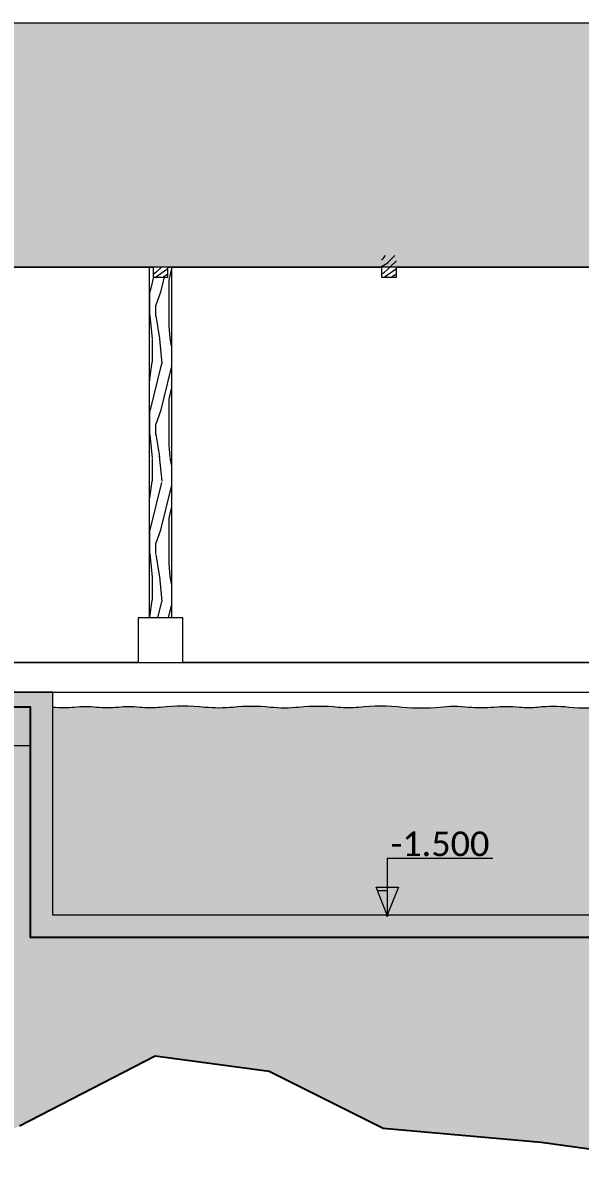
# Model space of a CAD drawing. Header units: metres. Extents: x -197 to 1099, y -24 to 14.
# Drawn here: x 656.41 to 660.16, y -3.22 to 4.5 of the extents above; entities that cross this region are included whole.
import ezdxf
from ezdxf.enums import TextEntityAlignment as Align

# ---------------------------------------------------------------- set-up
doc = ezdxf.new("R2010")
doc.units = ezdxf.units.M
doc.header["$LTSCALE"] = 0.001
doc.header["$PDMODE"] = 34
doc.header["$PDSIZE"] = 0.01
doc.layers.get('0').update_dxf_attribs({"lineweight": 13, "true_color": 0x000000})
for name, color, linetype, lineweight, true_color in [('Jach-Anotaciones-CalidaddeLínea  0.13', 7, 'Continuous', 13, 0x000000), ('Jach-Anotaciones-Hatch-Lum100%', 7, 'Continuous', 13, 0x000000), ('Jach-Anotaciones-Hatch-Lum20%', 7, 'Continuous', 13, 0xcccccc), ('Jach-Anotaciones-Hatch-Lum50%', 9, 'Continuous', 13, 0x808080), ('Jach-Anotaciones-Hatch-Lum80%', 250, 'Continuous', 13, 0x333333), ('Jach-Anotaciones-LineasDetalle0.09mm', 7, 'Continuous', 15, 0x000000), ('JACH-Anotaciones-Textos-Lum75% @ 0.075', 7, 'Continuous', 13, 0x404040)]:
    doc.layers.add(name, color=color, linetype=linetype, lineweight=lineweight, true_color=true_color)
doc.layers.add('PDF_Geometry', color=7, linetype='Continuous', true_color=0x4b4b4b)
doc.styles.add('02a-Calibri-JACH(1.8mm)', font='calibri.ttf', dxfattribs={"height": 2.2})

# ---------------------------------------------------------------- blocks, each defined once
blk = doc.blocks.new('*U450')
at = {"lineweight": 0, "ltscale": 100}
h = blk.add_hatch(dxfattribs=at)
h.set_pattern_fill('ANGLE', color=256)
h.set_pattern_definition([(0, (169.4210114967462, 45.03182796469216), (0, 6.985), [5.08, -1.905]), (90, (169.4210114967462, 45.03182796469216), (-6.985, 4.277078946022131e-16), [5.08, -1.905])])
h.paths.add_polyline_path([(0, 2.5), (0, 0), (1, 2.5)])
h = blk.add_hatch(color=256, dxfattribs=at)
h.dxf.hatch_style = 1
h.paths.add_polyline_path([(0, 2.5), (0, 0), (1, 2.5)])
for points in [[(0, 5.098930515436264), (-9.465586596093033, 5.098930515436264)], [(0, 5.098930515436264), (0, 1.25)]]:
    blk.add_lwpolyline(points, dxfattribs=at)
for points in [[(0, 0), (1, 2.5), (-1, 2.5)], [(0, 2.5), (0, 0), (1, 2.5)]]:
    blk.add_lwpolyline(points, close=True, dxfattribs=at)
blk.add_point((-1.818989403545856e-12, 1.13686837721616e-13), dxfattribs=at)
at = {"lineweight": 0, "ltscale": 100, "style": '02a-Calibri-JACH(1.8mm)'}
blk.add_attdef('ALT', text='', height=2.2, dxfattribs=at).set_placement((-4.732793298046516, 6.400806810785425), align=Align.MIDDLE_CENTER)

msp = doc.modelspace()

# ---------------------------------------------------------------- hatches: boundary and pattern name
at = {"layer": 'Jach-Anotaciones-Hatch-Lum100%', "ltscale": 100}
h = msp.add_hatch(color=256, dxfattribs=at)
h.dxf.hatch_style = 1
edge = h.paths.add_edge_path()
edge.add_line((664.0353687159584, -0.2874468086181068), (664.0353687159584, 0))
edge.add_line((664.0353687159584, 0), (663.6602735834106, -8.291347853628395e-06))
edge.add_arc((663.6602735834106, -0.02500829134783367), 0.02499999999998004, 90, 175.0000000000427)
edge.add_line((663.6353687159583, -0.02282939777916226), (663.5822563177301, -0.6053156822032264))
edge.add_arc((663.5573528999241, -0.6031202821073712), 0.02499999999996642, 264.9620242174295, 354.9620242173951, ccw=False)
edge.add_line((663.5551574998283, -0.6280236999133493), (663.237366029459, -0.600008291347855))
edge.add_arc((663.2373660294593, -0.6500082913480593), 0.05000000000020421, 90.00000000026056, 179.9999999997709)
edge.add_line((663.1873660294591, -0.6500082913478593), (663.2219919049771, -1.100008291347855))
edge.add_line((663.2219919049771, -1.100008291347855), (661.1103687159582, -1.100008291347855))
edge.add_line((661.1103687159582, -1.100008291347855), (661.1103687159582, -1.5))
edge.add_line((661.1103687159582, -1.5), (656.6103687159582, -1.5))
edge.add_line((656.6103687159582, -1.5), (656.6103687159582, 0))
edge.add_line((656.6103687159582, 0), (656.2103687159583, 0))
edge.add_line((656.2103687159583, 0), (656.2162963546202, -0.3580768842628075))
edge.add_line((656.2162963546202, -0.3580768842628075), (656.4603687159581, -0.3582130332255744))
edge.add_line((656.4603687159581, -0.3582130332255744), (656.4603687159583, -1.650000000000006))
edge.add_line((656.4603687159583, -1.650000000000006), (661.2603687159583, -1.650000000000006))
edge.add_line((661.2603687159583, -1.650000000000006), (661.2603687159583, -1.250008291347854))
edge.add_line((661.2603687159583, -1.250008291347854), (663.7853687159582, -1.250008291347854))
edge.add_line((663.7853687159582, -1.250008291347854), (663.7853687159584, -0.2874468086181068))
edge.add_line((663.7853687159584, -0.2874468086181068), (663.9353687159582, -0.2874468086181068))
edge.add_line((663.9353687159582, -0.2874468086181068), (664.0353687159584, -0.2874468086181068))
at = {"layer": 'Jach-Anotaciones-Hatch-Lum20%', "ltscale": 100}
h = msp.add_hatch(color=256, dxfattribs=at)
h.dxf.hatch_style = 1
edge = h.paths.add_edge_path()
edge.add_line((661.1728687159582, -0.1000000000000014), (661.1728687159582, -0.600008291347855))
edge.add_line((661.1728687159582, -0.600008291347855), (661.1103687159582, -0.600008291347855))
edge.add_line((661.1103687159582, -0.600008291347855), (661.1103687159582, -1.5))
edge.add_line((661.1103687159582, -1.5), (656.6103687159582, -1.5))
edge.add_line((656.6103687159582, -1.5), (656.6103687159582, -0.1000000000000014))
edge.add_arc((656.6836629556282, 0.6324612905699442), 0.7361192754928974, 264.2856807613006, 275.7143192386994)
edge.add_arc((656.8310153000139, -0.840094926988915), 0.7437910350554191, 84.28568076130063, 95.71431923869937, ccw=False)
edge.add_arc((656.9777797823888, 0.626586529210404), 0.7302151749877182, 264.2856807613006, 275.7143192386994)
edge.add_arc((657.1229883442318, -0.8245459347901722), 0.7281643896349126, 84.28568076130051, 95.71431923869949, ccw=False)
edge.add_arc((657.265358448011, 0.5982205803181926), 0.7017075637104649, 264.2856807613005, 275.7143192386995)
edge.add_arc((657.4848326831441, -1.595081133926361), 1.502547718600393, 84.28568076130051, 95.71431923869949, ccw=False)
edge.add_arc((657.7296707855182, 0.8516927633566541), 0.9564456121753724, 264.2856807613005, 275.7143192386995)
edge.add_arc((657.9493036502934, -1.343194206058008), 1.249402842228422, 84.28568076130051, 95.71431923869949, ccw=False)
edge.add_arc((658.1702409907423, 0.8647289574676106), 0.9695469103431908, 264.2856807613005, 275.7143192386995)
edge.add_arc((658.3991385016354, -1.422743659643789), 1.329349573739456, 84.28568076130051, 95.71431923869949, ccw=False)
edge.add_arc((658.6001695095508, 0.586246844457512), 0.689674029815658, 264.2856807613005, 275.7143192386995)
edge.add_arc((658.8161302668664, -1.571943154212027), 1.479294185501829, 84.28568076130051, 95.71431923869949, ccw=False)
edge.add_arc((659.0883758587859, 1.14872573473823), 1.254961995915966, 264.2856807613005, 275.7143192386995)
edge.add_arc((659.3108606820199, -1.07466209890352), 0.9795296588806307, 84.28568076130051, 95.71431923869949, ccw=False)
edge.add_arc((659.4929826990879, 0.7453626160465033), 0.8495844414777424, 264.2856807613005, 275.7143192386995)
edge.add_arc((659.6641575833021, -0.9652626277554526), 0.8695838358349395, 84.28568076130051, 95.71431923869949, ccw=False)
edge.add_arc((659.811448581085, 0.5066805264565744), 0.6097103496668916, 264.2856807613005, 275.7143192386995)
edge.add_arc((659.9776485697153, -1.15422841690673), 1.059493339031681, 84.28568076130051, 95.71431923869949, ccw=False)
edge.add_arc((660.2065477681579, 1.133261064622099), 1.239420093690982, 264.2856807613005, 275.7143192386995)
edge.add_arc((660.4563455781717, -1.3630773533518), 1.269385287947889, 84.28568076130051, 95.71431923869949, ccw=False)
edge.add_arc((660.712113937906, 1.192927370914088), 1.299384379482549, 264.2856807613005, 275.7143192386995)
edge.add_arc((660.9579308189227, -1.263627888054798), 1.169439162077372, 84.28568076130051, 95.71431923869949, ccw=False)
edge.add_arc((661.1236193774129, 0.3921701109537052), 0.4946280576992546, 264.2856807613005, 275.7143192386995)
at = {"layer": 'Jach-Anotaciones-Hatch-Lum50%', "ltscale": 100}
h = msp.add_hatch(dxfattribs=at)
h.set_pattern_fill('218', color=256, scale=0.13, pattern_type=2)
h.set_pattern_definition([(0, (330.0171653552126, 0.04874999999999829), (0.26, 0.13), [0.0325, -0.2275]), (0, (330.0171653552126, 0.06499999999999773), (0.26, 0.13), [0.0325, -0.0975]), (0, (330.1471653552127, 0.08124999999999716), (0.26, 0.13), [0.0325, -0.2275]), (0, (329.9521653552128, -7.105427357601002e-15), (0.26, 0.13), [0.01625, -0.13, 0.01625, -0.0975]), (45, (329.9684153552127, 0.03249999999999886), (0, 0.1300000000024732), [0.022980971, -0.3447145552500001]), (45, (329.9521653552128, 0.08124999999999716), (0, 0.1300000000024732), [0.016419, -0.35127652625]), (45, (329.9521653552128, 0.09749999999999659), (0, 0.1300000000024732), [0.019695, -0.3480005262500001]), (135, (330.1146653552127, 0.09749999999999659), (1.443289932012704e-17, 0.1300000000024732), [0.019695, -0.3480005262500001]), (135, (330.1146653552127, 0.08124999999999716), (1.443289932012704e-17, 0.1300000000024732), [0.016419, -0.35127652625]), (135, (330.0984153552128, 0.03249999999999886), (1.443289932012704e-17, 0.1300000000024732), [0.022980971, -0.3447145552500001]), (26.56505118, (329.9846653552126, 0.03249999999999886), (-6.629838900096274e-12, 0.1300000000000122), [0.036336105, -0.25435273201]), (26.56505118, (329.9846653552126, 0.04874999999999829), (-6.629838900096274e-12, 0.1300000000000122), [0.036336105, -0.25435273201]), (26.56505118, (329.9196653552128, 0.06499999999999773), (-6.629838900096274e-12, 0.1300000000000122), [0.036336105, -0.25435273201]), (26.56505118, (329.9196653552128, 0.08124999999999716), (-6.629838900096274e-12, 0.1300000000000122), [0.036336105, -0.25435273201]), (63.43494882, (329.9521653552128, -7.105427357601002e-15), (6.629824467196954e-12, 0.1300000000000122), [0.03633610499999991, -0.5450415691499986]), (63.43494882, (329.9684153552127, -7.105427357601002e-15), (6.629824467196954e-12, 0.1300000000000122), [0.03633610499999991, -0.5450415691499986]), (116.56505118, (330.0984153552128, -7.105427357601002e-15), (-6.629838900096274e-12, 0.1300000000000122), [0.036336105, -0.54504156915]), (116.56505118, (330.1146653552127, -7.105427357601002e-15), (-6.629838900096274e-12, 0.1300000000000122), [0.036336105, -0.54504156915]), (153.43494882, (330.0821653552127, 0.03249999999999886), (6.629867765894915e-12, 0.1300000000000122), [0.036336105, -0.25435273201]), (153.43494882, (330.0821653552127, 0.04874999999999829), (6.629867765894915e-12, 0.1300000000000122), [0.036336105, -0.25435273201]), (153.43494882, (330.1471653552127, 0.06499999999999773), (6.629867765894915e-12, 0.1300000000000122), [0.036336105, -0.25435273201]), (153.43494882, (330.1471653552127, 0.08124999999999716), (6.629867765894915e-12, 0.1300000000000122), [0.036336105, -0.25435273201]), (82.87498365100001, (329.9521653552128, -7.105427357601002e-15), (6.155451148792679e-14, 0.1299999999995397), [0.1310116599999996, -1.965175354557997]), (97.12501634899998, (330.1146653552127, -7.105427357601002e-15), (-6.153647036377663e-14, 0.1299999999995397), [0.13101166, -1.965175354558])])
h.paths.add_polyline_path([(652.011810364811, 4.5), (669.0894003291855, 4.5), (669.0894003291855, 2.857831572404656), (652.011810364811, 2.857831572404656)])
at = {"layer": 'Jach-Anotaciones-Hatch-Lum80%', "ltscale": 100}
h = msp.add_hatch(dxfattribs=at)
h.set_pattern_fill('EARTH', color=256, scale=0.03, angle=45, double=1)
h.set_pattern_definition([(45, (1047.749054173853, 0), (0, 0.2694076836320746), [0.1905, -0.1905]), (45, (1047.698540233172, 0.05051394068101445), (0, 0.2694076836320746), [0.1905, -0.1905]), (45, (1047.648026292491, 0.1010278813620289), (0, 0.2694076836320746), [0.1905, -0.1905]), (135, (1047.648026292491, 0.1347038418160338), (-0.2694076836320746, 0), [0.1905, -0.1905]), (135, (1047.698540233172, 0.1852177824970482), (-0.2694076836320746, 0), [0.1905, -0.1905]), (135, (1047.749054173853, 0.2357317231780627), (-0.2694076836320746, 0), [0.1905, -0.1905])])
h.paths.add_polyline_path([(669.0894003291855, -0.02500000000000568), (668.3003687159583, -0.02500000000000568), (668.3003687159583, -0.1046011929100672), (668.2000187704175, -0.1103015363372464), (668.200723549204, -0.2062870101804677), (664.0353687159584, -0.2347156276724292), (664.0353687159584, -0.2874468086181068), (663.9353687159582, -0.2874468086181068), (663.9353687159582, -0.09487317408783014), (663.7853687159582, -0.09651188265523558), (663.7853687159582, -1.250008291347854), (661.2603687159583, -1.250008291347854), (661.2603687159583, -1.650000000000006), (656.4603687159583, -1.650000000000006), (656.4603687159583, -0.1000000000000014), (656.3103687159582, -0.1000000000000014), (656.3103687159585, -0.3582130332255744), (656.2103687159583, -0.3582130332255744), (647.8603687159582, -0.5500000000000043), (647.8603687159582, -0.6000000000000014), (647.71040528107, -0.6000000000000014), (647.5620602166646, -0.5618126202639075), (647.4137151522591, -0.7236252405278094), (646.6301285965997, -0.7476042878022611), (646.1091652262726, -0.7688913887452884), (646.1815239687585, -1.390770007005614), (646.3334709152919, -1.976492736460415), (646.8833757575544, -2.395899712006923), (647.7082330209482, -2.475441666431408), (648.8080460805718, -2.395899712006923), (649.4158338667048, -3.017778330267248), (650.385405239972, -3.213019796167401), (651.4852149244971, -2.959928574529414), (652.3824309303768, -2.381437690133936), (653.4460629312084, -2.301894067463564), (653.7847059649523, -2.106378420772415), (654.3836484934513, -2.786679591539752), (655.7439415506897, -3.220548588959247), (656.3879070205162, -2.916841124888407), (657.2995954499129, -2.446816238663615), (658.0665663943378, -2.54805206002041), (658.8335407138611, -2.931303146761621), (659.8971727146923, -3.025308791304752), (660.834184510145, -3.156032523450477), (661.413030824343, -2.881249103125839), (661.8761112507996, -2.541384082003816), (662.5345491441435, -2.230444772873653), (663.4317651500232, -2.150902818449168), (664.1046754668837, -2.237676617932976), (665.2551352586192, -2.469073972638654), (665.6241516824134, -2.905280655933353), (669.3687630136792, -2.913249086374577), (670.0054956468457, -1.19569703391997), (670.3093895399124, -0.8992197466627943), (670.4396312262688, -0.4581205724296353), (670.26847180746, -0.359301635905986), (669.9765507998118, -0.2845729734617919), (669.6294443400177, -0.4849749814613986), (669.3181129064683, -0.4849749814613986), (669.2393637640737, -0.4000000000000057), (669.0894003291855, -0.4000000000000057)])

# ---------------------------------------------------------------- linework, layer by layer
at = {"layer": 'Jach-Anotaciones-CalidaddeLínea  0.13', "ltscale": 100}
for points in [[(652.011810364811, 4.5), (669.0894003291855, 4.5), (669.0894003291855, 2.857831572404656), (652.011810364811, 2.857831572404656)], [(652.011810364811, 2.857831572404656), (669.0894003291855, 2.857831572404656), (669.0894003291855, 0.1999999999999957), (652.011810364811, 0.1999999999999957)]]:
    msp.add_lwpolyline(points, close=True, dxfattribs=at)
for points in [[(652.011810364811, 0), (665.80040528107, 0)], [(656.6103687159582, 0), (663.6353687159583, 0)]]:
    msp.add_lwpolyline(points, dxfattribs=at)
msp.add_lwpolyline([(664.0353687159584, -0.2874468086181068), (664.0353687159584, 0), (663.6602735834106, -8.291347853628395e-06, 0.3888787318532347), (663.6353687159583, -0.02282939777916226), (663.5822563177301, -0.6053156822032264, -0.4142135623726037), (663.5551574998283, -0.6280236999133493), (663.237366029459, -0.600008291347855, 0.4142135623704611), (663.1873660294591, -0.6500082913478593), (663.2219919049771, -1.100008291347855), (661.1103687159582, -1.100008291347855), (661.1103687159582, -1.5), (656.6103687159582, -1.5), (656.6103687159582, 0), (656.2103687159583, 0), (656.2162963546202, -0.3580768842628075), (656.4603687159581, -0.3582130332255744), (656.4603687159583, -1.650000000000006), (661.2603687159583, -1.650000000000006), (661.2603687159583, -1.250008291347854), (663.7853687159582, -1.250008291347854), (663.7853687159584, -0.2874468086181068), (663.9353687159582, -0.2874468086181068)], format="xyb", close=True, dxfattribs=at)
at = {"layer": 'Jach-Anotaciones-LineasDetalle0.09mm', "ltscale": 100}
msp.add_lwpolyline([(661.1103687159582, -1.5), (656.6103687159582, -1.5), (656.6103687159582, -0.1000000000000014, 0.04990821842785188), (656.7569571952981, -0.1000000000000014, -0.04990821842785213), (656.9050734047296, -0.1000000000000014, 0.04990821842785244), (657.050486160048, -0.1000000000000014, -0.04990821842785301), (657.1954905284156, -0.1000000000000014, 0.04990821842785288), (657.3352263676065, -0.1000000000000014, -0.04990821842785301), (657.6344389986816, -0.1000000000000014, 0.04990821842785288), (657.8249025723549, -0.1000000000000014, -0.04990821842785301), (658.0737047282319, -0.1000000000000014, 0.04990821842785288), (658.2667772532527, -0.1000000000000014, -0.04990821842785301), (658.5314997500182, -0.1000000000000014, 0.04990821842785288), (658.6688392690835, -0.1000000000000014, -0.04990821842785301), (658.9634212646492, -0.1000000000000014, 0.04990821842785288), (659.2133304529225, -0.1000000000000014, -0.04990821842785301), (659.4083909111173, -0.1000000000000014, 0.04990821842785288), (659.5775744870584, -0.1000000000000014, -0.04990821842785301), (659.7507406795457, -0.1000000000000014, 0.04990821842785288), (659.8721564826242, -0.1000000000000014, -0.04990821842785301), (660.0831406568063, -0.1000000000000014, 0.04990821842785288), (660.3299548795094, -0.1000000000000014, -0.04990821842785301)], format="xyb", dxfattribs=at)
at = {"layer": 'PDF_Geometry', "ltscale": 100}
for points in [[(668.200723549204, -0.2062870101804677), (664.0353687159584, -0.2347156276724292), (664.0353687159584, -0.2874468086181068), (663.9353687159582, -0.2874468086181068), (663.9353687159582, -0.09487317408783014), (663.7853687159582, -0.09651188265523558), (663.7853687159582, -1.250008291347854), (661.2603687159583, -1.250008291347854), (661.2603687159583, -1.650000000000006), (656.4603687159583, -1.650000000000006), (656.4603687159583, -0.1000000000000014), (656.3103687159582, -0.1000000000000014)], [(656.3879070205162, -2.916841124888407), (657.2995954499129, -2.446816238663615), (658.0665663943378, -2.54805206002041), (658.8335407138611, -2.931303146761621), (659.8971727146923, -3.025308791304752), (660.834184510145, -3.156032523450477), (661.413030824343, -2.881249103125839), (661.8761112507996, -2.541384082003816), (662.5345491441435, -2.230444772873653), (663.4317651500232, -2.150902818449168), (664.1046754668837, -2.237676617932976), (665.2551352586192, -2.469073972638654)]]:
    msp.add_lwpolyline(points, dxfattribs=at)

# ---------------------------------------------------------------- block references
at = {"layer": 'JACH-Anotaciones-Textos-Lum75% @ 0.075', "ltscale": 100}
ref = msp.add_blockref('*U450', (658.8603687159582, -1.5), dxfattribs=dict(at, xscale=-0.075, yscale=0.075, zscale=0.075))
ref.add_attrib('ALT', '-1.500', dxfattribs={"layer": '0', "lineweight": 0, "ltscale": 100, "height": 0.165, "style": '02a-Calibri-JACH(1.8mm)'}).set_placement((659.2153282133118, -1.019939489191096), align=Align.MIDDLE_CENTER)

# ---------------------------------------------------------------- next in the draw order: wipeouts: each hides what was drawn before it
at = {"ltscale": 100}
for points in [[(658.82290528107, 2.790571365433249), (658.9229052810701, 2.790571365433249), (658.9229052810701, 2.857831572404653), (658.82290528107, 2.857831572404653)], [(657.2604052810701, 2.755718336297954), (657.41040528107, 2.755718336297954), (657.4104052810701, 0.5000203369698752), (657.26040528107, 0.5000203369698752)]]:
    msp.add_wipeout(points, dxfattribs=at).dxf.layer = 'Jach-Anotaciones-CalidaddeLínea  0.13'

# ---------------------------------------------------------------- next in the draw order: hatches: boundary and pattern name
at = {"layer": 'Jach-Anotaciones-Hatch-Lum50%', "ltscale": 100}
h = msp.add_hatch(dxfattribs=at)
h.set_pattern_fill('WOOD_01', color=256, scale=0.6, angle=45, pattern_type=2)
h.set_pattern_definition([(45, (334.4612168704028, 0.6878717986787279), (-0.4242640687119285, 0.4242640687119285), [0.12, -0.48]), (53.9726, (334.6945621081944, 0.4630118422614089), (2.121321363401945, 2.969847486071019), [0.1154124, -11.4258174]), (50.7105, (334.6648636233845, 0.4842250456970021), (3.394118772196608, 4.242634612072219), [0.1205988, -5.909325599999999]), (29.5779, (334.5375844027708, 0.6115042663105825), (5.939691386400335, 3.39411771749895), [0.1804992, -17.8694262]), (38.6599, (334.4060625414702, 0.7599966903597561), (0.4242633360261463, 0.4242650695647302), [0.1086648, -5.3245656]), (30.0686, (334.6606209826974, 0.5308940932553128), (2.121319648181926, 1.272792894371629), [0.09314519999999972, -9.221359199999963]), (33.6901, (334.2660553987953, 0.6284748290590585), (0.424264035129639, 0.4242643496472882), [0.2447531999999994, -2.81465819999999]), (50.7105, (334.7327458743785, 0.4248280760773326), (3.394118772196608, 4.242634612072219), [0.0602994, -5.969625]), (45, (334.5503123248323, 0.5987763442492238), (-0.4242640687119285, 0.4242640687119285), [0.06, -0.54]), (45, (334.4145478228446, 0.5648352187522647), (-0.4242640687119285, 0.4242640687119285), [0.18, -0.42]), (56.3099, (334.4357610262801, 0.7133276428014454), (1.2727931970487, 2.121319158885468), [0.061188, -2.9982234]), (47.7263, (334.5503123248323, 0.5139235305068368), (8.061019120208547, 8.909543878561882), [0.1261428, -12.4881348]), (37.4054, (334.5842534503293, 0.5224088118810783), (3.818373878313803, 2.969851100574237), [0.0907962, -8.9888502]), (45, (334.7242605930042, 0.3399752623349457), (-0.4242640687119285, 0.4242640687119285), [0.12, -0.48]), (43.8309, (334.7030473895687, 0.276335652028159), (0.424263820611818, 0.4242644722960704), [0.2940612, -29.11206]), (45, (334.3848493380347, 0.5945337035621066), (-0.4242640687119285, 0.4242640687119285), [0.06, -0.54]), (45, (334.3933346194088, 0.670901235930252), (-0.4242640687119285, 0.4242640687119285), [0.06, -0.54]), (45, (334.1642320223044, 0.518166171193954), (-0.4242640687119285, 0.4242640687119285), [0.09, -0.51]), (35.53769999999999, (334.257570117421, 0.653930673181776), (0.4242639370268209, 0.4242642659190399), [0.1824827999999994, -3.467174399999991]), (45, (334.1218056154333, 0.518166171193954), (-0.4242640687119285, 0.4242640687119285), [0.12, -0.48]), (45, (334.4569742297156, 0.08965946179490913), (-0.4242640687119285, 0.4242640687119285), [0.066, -0.534]), (45, (334.6521357013231, 0.3272473402735869), (-0.4242640687119285, 0.4242640687119285), [0.06, -0.54]), (45, (334.4230331042186, 0.1236005872918611), (-0.4242640687119285, 0.4242640687119285), [0.126, -0.474]), (50.4403, (334.6139519351391, 0.3654311064576632), (3.818378704760445, 4.666902415896629), [0.12657, -12.5304432]), (45, (334.5842534503293, 0.4036148726417395), (-0.4242640687119285, 0.4242640687119285), [0.114, -0.486]), (45, (334.3551508532249, 0.1914828382857721), (-0.4242640687119285, 0.4242640687119285), [0.066, -0.534]), (43.8309, (334.3381802904763, 0.310276777525111), (0.424263820611818, 0.4242644722960704), [0.2940612, -29.11206]), (45, (334.3381802904763, 0.3866443098932564), (-0.4242640687119285, 0.4242640687119285), [0.06, -0.54]), (45, (334.2830259615437, 0.3569458250834217), (-0.4242640687119285, 0.4242640687119285), [0.06, -0.54]), (45, (334.4527315890285, 0.5266514525681956), (-0.4242640687119285, 0.4242640687119285), [0.12, -0.48]), (45, (334.3593934939119, 0.4502839202000501), (-0.4242640687119285, 0.4242640687119285), [0.06, -0.54]), (45, (334.223628991924, 0.4163427947030911), (-0.4242640687119285, 0.4242640687119285), [0.12, -0.48]), (64.65379999999999, (334.5163711993353, 0.3527031843963044), (2.969850889709817, 6.363958835885321), [0.08919659999999999, -8.8304436]), (56.3099, (334.325452368415, 0.3993722319546151), (1.2727931970487, 2.121319158885468), [0.061188, -2.9982234]), (56.3099, (334.5163711993353, 0.5478646560037888), (1.2727931970487, 2.121319158885468), [0.061188, -2.9982234]), (50.7105, (334.2278716326112, 0.5818057815007478), (3.394118772196608, 4.242634612072219), [0.0602994, -5.969625]), (34.69520000000001, (334.0666512865008, 0.4799824050098849), (2.969846221195753, 2.121322583812446), [0.06708179999999998, -6.641120999999999]), (33.6901, (334.503643277274, 0.1363285093532198), (0.424264035129639, 0.4242643496472882), [0.06118799999999985, -2.998223399999991]), (135, (334.5545549655195, 0.1702696348501718), (-0.4242640687119285, -0.4242640687119285), [0, -0.6]), (31.6076, (334.2278716326112, 0.3187620588993525), (8.90953261233604, 5.515445914762092), [0.129522, -12.8226924]), (56.3099, (334.4272757449058, 0.6369601104332929), (1.2727931970487, 2.121319158885468), [0.061188, -2.9982234]), (55.30480000000001, (334.6945621081944, 0.3696737471447804), (1.69705786316086, 2.545582644096573), [0.0670818, -6.641121]), (33.6901, (334.3806066973476, 0.4290707167644499), (0.424264035129639, 0.4242643496472882), [0.06118799999999985, -2.998223399999991]), (33.6901, (334.4018199007831, 0.4927103270712365), (0.424264035129639, 0.4242643496472882), [0.06118799999999985, -2.998223399999991]), (26.5651, (334.2702980394825, 0.276335652028159), (0.4242634844525626, 0.424264475828993), [0.0758946, -1.8214716]), (30.9638, (334.1727173036787, 0.4672544829485261), (0.424263373767283, 0.4242644291066632), [0.2473865999999994, -2.226476399999991]), (28.3008, (334.2278716326112, 0.5818057815007478), (3.818373941180345, 2.121322984866088), [0.1879254, -6.076256999999999]), (45, (334.2066584291757, 0.603018984936341), (-0.4242640687119285, 0.4242640687119285), [0.072, -0.528]), (30.9638, (334.5121285586482, 0.2126960417213652), (0.424263373767283, 0.4242644291066632), [0.2473865999999994, -2.226476399999991]), (30.9638, (334.4400036669672, 0.1999681196600136), (0.424263373767283, 0.4242644291066632), [0.2473865999999994, -2.226476399999991]), (30.9638, (334.4018199007831, 0.2381518858440828), (0.424263373767283, 0.4242644291066632), [0.2473865999999994, -2.226476399999991]), (34.69520000000001, (334.1684746629915, 0.3781590285190219), (2.969846221195753, 2.121322583812446), [0.06708179999999998, -6.641120999999999]), (30.9638, (334.3084818056664, 0.5011956084454781), (0.424263373767283, 0.4242644291066632), [0.1236929999999997, -2.350169999999991]), (34.69520000000001, (334.3042391649794, 0.2423945265312), (2.969846221195753, 2.121322583812446), [0.06708179999999998, -6.641120999999999]), (42.61409999999999, (334.5545549655195, 0.4333133574515671), (0.4242635254473211, 0.4242645660917374), [0.1441248, -14.268369]), (34.69520000000001, (334.4315183855929, 0.4630118422614089), (2.969846221195753, 2.121322583812446), [0.06708179999999998, -6.641120999999999]), (57.5288, (334.4866727145255, 0.5011956084454781), (1.272792704536021, 2.121320251158613), [0.055317, -5.476409400000001]), (34.5626, (334.325452368415, 0.2211813230956068), (5.515426540322066, 3.818382701907263), [0.2318363999999994, -22.95177299999992]), (36.86989999999999, (334.5163711993353, 0.3527031843963044), (0.4242639425679483, 0.4242637374320609), [0.0848525999999997, -4.157787599999982]), (49.7636, (334.3593934939119, 0.2805782927152762), (4.242644293430589, 5.091165175613466), [0.1444992, -7.080457199999999]), (45, (334.4527315890285, 0.3908869505803807), (-0.4242640687119285, 0.4242640687119285), [0.186, -0.414]), (29.7449, (334.113320334059, 0.4333133574515671), (2.121319509280404, 1.272792796158725), [0.06841080000000001, -6.7726416]), (35.53769999999999, (334.5545549655195, 0.1702696348501718), (0.4242639370268209, 0.4242642659190399), [0.1824827999999994, -3.467174399999991]), (25.0169, (334.3763640566604, 0.1702696348501718), (1.697055937474325, 0.848528373317087), [0.07022819999999999, -6.9525912]), (45, (334.4697021517771, 0.7642393310468734), (-0.4242640687119285, 0.4242640687119285), [0.03, -0.57]), (45, (334.6563783420102, 0.5775631408136235), (-0.4242640687119285, 0.4242640687119285), [0.06, -0.54]), (56.3099, (334.8091134067466, 0.4248280760773326), (1.2727931970487, 2.121319158885468), [0.061188, -2.9982234]), (45, (334.7709296405624, 0.4714971236356433), (-0.4242640687119285, 0.4242640687119285), [0.108, -0.4919999999999999]), (28.3008, (334.541827043458, 0.6921144393658452), (3.818373941180345, 2.121322984866088), [0.0626418, -6.2015406]), (33.0207, (334.6351651385747, 0.6072616256234582), (9.758539133519893, 6.363495147672829), [0.1104042, -20.1303864]), (135, (334.8091134067466, 0.4248280760773326), (-0.4242640687119285, -0.4242640687119285), [0, -0.6]), (45, (334.8430545322436, 0.4757397643227605), (-0.4242640687119285, 0.4242640687119285), [0.054, -0.546]), (45, (334.7624443591882, 0.5563499373780303), (-0.4242640687119285, 0.4242640687119285), [0.054, -0.546]), (45, (334.7412311557526, 0.5775631408136235), (-0.4242640687119285, 0.4242640687119285), [0.054, -0.546]), (21.0376, (334.5969813723905, 0.7218129241756799), (4.242635035560037, 1.697061949682642), [0.05909339999999998, -5.850217199999999]), (33.5163, (334.5460696841452, 0.7727246124211149), (2.545650366019954, 1.696990307411552), [0.0551028, -39.129315]), (26.5651, (334.6988047488815, 0.619989547684817), (0.4242634844525626, 0.424264475828993), [0.05692079999999999, -1.8404448]), (32.4712, (334.4909153552126, 0.8278789413536671), (2.545584379795849, 1.69705657919957), [0.055317, -5.476409400000001])])
h.paths.add_polyline_path([(658.82290528107, 2.790571365433252), (658.9229052810699, 2.790571365433252), (658.9229052810699, 2.935965583457133), (658.82290528107, 2.935965583457133)])

# ---------------------------------------------------------------- next in the draw order: linework, layer by layer
at = {"layer": 'Jach-Anotaciones-CalidaddeLínea  0.13', "ltscale": 100}
for points in [[(657.26040528107, 2.857831572404656), (657.4104052810701, 2.857831572404656), (657.4104052810701, 0.5000203369698752), (657.26040528107, 0.5000203369698752)], [(658.82290528107, 2.790571365433252), (658.9229052810699, 2.790571365433252), (658.9229052810699, 2.857831572404656), (658.82290528107, 2.857831572404656)]]:
    msp.add_lwpolyline(points, close=True, dxfattribs=at)

# ---------------------------------------------------------------- next in the draw order: wipeouts: each hides what was drawn before it
at = {"ltscale": 100}
msp.add_wipeout([(657.18540528107, 0.1999999999999957), (657.48540528107, 0.1999999999999957), (657.48540528107, 0.5000203369698742), (657.1854052810701, 0.5000203369698742)], dxfattribs=at).dxf.layer = 'Jach-Anotaciones-CalidaddeLínea  0.13'

# ---------------------------------------------------------------- next in the draw order: hatches: boundary and pattern name
at = {"layer": 'Jach-Anotaciones-Hatch-Lum50%', "ltscale": 100}
h = msp.add_hatch(dxfattribs=at)
h.set_pattern_fill('WOOD_01', color=256, scale=0.8, angle=90, pattern_type=2)
h.set_pattern_definition([(90, (458.4948322831896, 0.7679999999999936), (-0.8, 4.898587196589413e-17), [0.16, -0.6400000000000001]), (98.9726, (458.9268322831896, 0.7759999999999891), (-0.799998100470973, 4.800000023504062), [0.1538832, -15.2344232]), (95.71049999999988, (458.8788322831896, 0.7679999999999936), (-0.7999884057603239, 7.200000139021071), [0.1607984, -7.8791008]), (74.5779, (458.6388322831896, 0.7679999999999936), (2.399989871053453, 8.799999615557223), [0.2406656, -23.8259016]), (83.6599, (458.3748322831897, 0.7839999999999918), (-1.634395850775713e-06, 0.8000002528302906), [0.1448864, -7.099420800000001]), (75.06859999999999, (458.8308322831896, 0.8079999999999927), (0.799998695516626, 3.199999993266577), [0.1241936, -12.2951456]), (78.6901, (458.3668322831897, 0.5279999999999916), (-2.965300833056322e-07, 0.8000002332067111), [0.3263376, -3.7528776]), (95.71049999999988, (458.9988322831898, 0.7759999999999891), (-0.7999884057603239, 7.200000139021071), [0.0803992, -7.9595]), (90, (458.6628322831897, 0.7679999999999936), (-0.8, 4.898587196589413e-17), [0.08000000000000002, -0.7200000000000001]), (90, (458.5668322831897, 0.6079999999999899), (-0.8, 4.898587196589413e-17), [0.24, -0.5599999999999999]), (101.3098999999999, (458.4468322831896, 0.7679999999999936), (-0.7999979488368212, 3.199999817320132), [0.08158399999999978, -3.997631199999993]), (92.72629999999988, (458.7428322831897, 0.6879999999999953), (-0.7999968141817602, 16.00000023597877), [0.1681903999999999, -16.65084639999999]), (82.4054, (458.7668322831896, 0.7279999999999944), (0.799994946841191, 6.399999886388855), [0.1210616, -11.9851336]), (90, (459.0708322831896, 0.6879999999999953), (-0.8, 4.898587196589413e-17), [0.16, -0.6400000000000001]), (88.8309, (459.1108322831896, 0.6079999999999899), (-6.144138053952612e-07, 0.8000001465917507), [0.3920816, -38.81608]), (90, (458.5108322831897, 0.6079999999999899), (-0.8, 4.898587196589413e-17), [0.08000000000000002, -0.7200000000000001]), (90, (458.4468322831896, 0.6879999999999953), (-0.8, 4.898587196589413e-17), [0.08000000000000002, -0.7200000000000001]), (90, (458.3748322831897, 0.3279999999999959), (-0.8, 4.898587196589413e-17), [0.12, -0.68]), (80.5377, (458.3348322831898, 0.5439999999999898), (-3.100825577816185e-07, 0.8000000617747376), [0.2433104, -4.6228992]), (90, (458.3348322831898, 0.2879999999999896), (-0.8, 4.898587196589413e-17), [0.16, -0.6400000000000001]), (90, (459.0548322831896, 0.1999999999999957), (-0.8, 4.898587196589413e-17), [0.08800000000000001, -0.7120000000000001]), (90, (459.0148322831896, 0.6079999999999899), (-0.8, 4.898587196589413e-17), [0.08000000000000002, -0.7200000000000001]), (90, (458.9908322831897, 0.1999999999999957), (-0.8, 4.898587196589413e-17), [0.168, -0.6320000000000001]), (95.44029999999985, (458.9428322831897, 0.6079999999999899), (-0.7999958268559619, 7.999999760921073), [0.1687599999999999, -16.70725759999999]), (90, (458.8788322831896, 0.6159999999999926), (-0.8, 4.898587196589413e-17), [0.152, -0.6480000000000001]), (90, (458.8628322831896, 0.1999999999999957), (-0.8, 4.898587196589413e-17), [0.08800000000000001, -0.7120000000000001]), (88.8309, (458.7348322831896, 0.2959999999999923), (-6.144138053952612e-07, 0.8000001465917507), [0.3920816, -38.81608]), (90, (458.6628322831897, 0.367999999999995), (-0.8, 4.898587196589413e-17), [0.08000000000000002, -0.7200000000000001]), (90, (458.6388322831896, 0.2879999999999896), (-0.8, 4.898587196589413e-17), [0.08000000000000002, -0.7200000000000001]), (90, (458.6388322831896, 0.6079999999999899), (-0.8, 4.898587196589413e-17), [0.16, -0.6400000000000001]), (90, (458.6228322831896, 0.4479999999999933), (-0.8, 4.898587196589413e-17), [0.08000000000000002, -0.7200000000000001]), (90, (458.5268322831895, 0.2879999999999896), (-0.8, 4.898587196589413e-17), [0.16, -0.6400000000000001]), (109.6538, (458.8628322831896, 0.5039999999999907), (-3.199995659759792, 8.800000201697694), [0.1189288, -11.7739248]), (101.3098999999999, (458.6388322831896, 0.367999999999995), (-0.7999979488368212, 3.199999817320132), [0.08158399999999978, -3.997631199999993]), (101.3098999999999, (458.6788322831896, 0.6879999999999953), (-0.7999979488368212, 3.199999817320132), [0.08158399999999978, -3.997631199999993]), (95.71049999999988, (458.3748322831897, 0.4479999999999933), (-0.7999884057603239, 7.200000139021071), [0.0803992, -7.9595]), (79.6952, (458.3188322831897, 0.1999999999999957), (0.7999957573210823, 4.799999981582278), [0.08944239999999974, -8.854827999999968]), (78.6901, (459.0548322831896, 0.2879999999999896), (-2.965300833056322e-07, 0.8000002332067111), [0.081584, -3.9976312]), (180, (459.0708322831896, 0.367999999999995), (-9.797174393178826e-17, -0.8), [0, -0.8]), (76.60759999999999, (458.6228322831896, 0.1999999999999957), (3.199975626386125, 13.60000017997523), [0.172696, -17.0969232]), (101.3098999999999, (458.5108322831897, 0.6879999999999953), (-0.7999979488368212, 3.199999817320132), [0.08158399999999978, -3.997631199999993]), (100.3048, (459.0148322831896, 0.6879999999999953), (-0.7999968354726293, 3.999999830424619), [0.0894424, -8.854828000000001]), (78.6901, (458.6628322831897, 0.4479999999999933), (-2.965300833056322e-07, 0.8000002332067111), [0.081584, -3.9976312]), (78.6901, (458.6228322831896, 0.5279999999999916), (-2.965300833056322e-07, 0.8000002332067111), [0.081584, -3.9976312]), (71.5651, (458.7028322831897, 0.1999999999999957), (-9.346786621076992e-07, 0.7999998329886365), [0.1011927999999998, -2.428628799999992]), (75.96379999999999, (458.4308322831895, 0.2879999999999896), (-9.9498350955671e-07, 0.799999684583319), [0.3298488, -2.9686352]), (73.3008, (458.3748322831897, 0.4479999999999933), (1.599994985638569, 5.599999966133764), [0.2505672, -8.101676]), (90, (458.3348322831898, 0.4479999999999933), (-0.8, 4.898587196589413e-17), [0.096, -0.7040000000000001]), (75.96379999999999, (458.9908322831897, 0.367999999999995), (-9.9498350955671e-07, 0.799999684583319), [0.3298488, -2.9686352]), (75.96379999999999, (458.9348322831897, 0.2879999999999896), (-9.9498350955671e-07, 0.799999684583319), [0.3298488, -2.9686352]), (75.96379999999999, (458.8628322831896, 0.2879999999999896), (-9.9498350955671e-07, 0.799999684583319), [0.3298488, -2.9686352]), (79.6952, (458.5108322831897, 0.1999999999999957), (0.7999957573210823, 4.799999981582278), [0.08944239999999974, -8.854827999999968]), (75.96379999999999, (458.5268322831895, 0.4479999999999933), (-9.9498350955671e-07, 0.799999684583319), [0.164924, -3.13356]), (79.6952, (458.7668322831896, 0.1999999999999957), (0.7999957573210823, 4.799999981582278), [0.08944239999999974, -8.854827999999968]), (87.6141, (458.8228322831896, 0.6159999999999926), (-9.811289647508632e-07, 0.7999999567393972), [0.1921663999999995, -19.02449199999993]), (79.6952, (458.6788322831896, 0.5279999999999916), (0.7999957573210823, 4.799999981582278), [0.08944239999999974, -8.854827999999968]), (102.5287999999999, (458.6948322831897, 0.6159999999999926), (-0.7999994429872258, 3.200000382779722), [0.07375599999999999, -7.3018792]), (79.5626, (458.8068322831897, 0.1999999999999957), (1.599988274818608, 8.799999745976038), [0.3091152, -30.602364]), (81.86989999999999, (458.8628322831896, 0.5039999999999907), (1.934039694219375e-07, 0.7999995687366604), [0.1131368, -5.543716800000001]), (94.76359999999987, (458.7828322831896, 0.2879999999999896), (-0.7999931596932037, 8.799999959819013), [0.1926655999999997, -9.44060959999998]), (90, (458.7668322831896, 0.4799999999999898), (-0.8, 4.898587196589413e-17), [0.248, -0.5519999999999999]), (74.7449, (458.4068322831897, 0.1999999999999957), (0.7999986571550288, 3.199999769712953), [0.09121440000000001, -9.030188800000001]), (80.5377, (459.0708322831896, 0.367999999999995), (-3.100825577816185e-07, 0.8000000617747376), [0.2433104, -4.6228992]), (70.0169, (458.9028322831898, 0.1999999999999957), (0.799999459519048, 2.399999904323588), [0.0936376, -9.270121600000001]), (90, (458.4308322831895, 0.8479999999999919), (-0.8, 4.898587196589413e-17), [0.04000000000000001, -0.76]), (90, (458.7828322831896, 0.8479999999999919), (-0.8, 4.898587196589413e-17), [0.08000000000000002, -0.7200000000000001]), (101.3098999999999, (459.0708322831896, 0.8479999999999919), (-0.7999979488368212, 3.199999817320132), [0.08158399999999978, -3.997631199999993]), (90, (458.9908322831897, 0.8559999999999945), (-0.8, 4.898587196589413e-17), [0.144, -0.656]), (73.3008, (458.5668322831897, 0.8479999999999919), (1.599994985638569, 5.599999966133764), [0.0835224, -8.2687208]), (78.0207, (458.7348322831896, 0.8559999999999945), (3.20087816642542, 15.19999968900448), [0.1472056, -26.8405152]), (180, (459.0708322831896, 0.8479999999999919), (-9.797174393178826e-17, -0.8), [0, -0.8]), (90, (459.0548322831896, 0.9279999999999902), (-0.8, 4.898587196589413e-17), [0.072, -0.7280000000000001]), (90, (458.9028322831898, 0.9279999999999902), (-0.8, 4.898587196589413e-17), [0.072, -0.7280000000000001]), (90, (458.8628322831896, 0.9279999999999902), (-0.8, 4.898587196589413e-17), [0.072, -0.7280000000000001]), (66.03760000000001, (458.5908322831896, 0.9279999999999902), (2.399989321373162, 5.600000021944521), [0.0787912, -7.800289599999999]), (78.5163, (458.4948322831896, 0.9279999999999902), (0.8001243764855658, 3.999999987095038), [0.0734704, -52.17242]), (71.5651, (458.7828322831896, 0.9279999999999902), (-9.346786621076992e-07, 0.7999998329886365), [0.07589439999999974, -2.453926399999992]), (77.47120000000001, (458.3908322831896, 0.9279999999999902), (0.7999996824359148, 4.000000256327278), [0.073756, -7.301879200000001])])
h.paths.add_polyline_path([(657.2604052810702, 2.857831572404656), (657.4104052810701, 2.857831572404656), (657.4104052810701, 0.5000203369698752), (657.26040528107, 0.5000203369698752)])

# ---------------------------------------------------------------- next in the draw order: linework, layer by layer
at = {"layer": 'Jach-Anotaciones-CalidaddeLínea  0.13', "ltscale": 100}
msp.add_lwpolyline([(657.18540528107, 0.1999999999999957), (657.4854052810699, 0.1999999999999957), (657.4854052810701, 0.5000203369698752), (657.18540528107, 0.5000203369698752)], close=True, dxfattribs=at)
msp.add_lwpolyline([(652.011810364811, 0.1999999999999957), (669.0894003291855, 0.1999999999999957)], dxfattribs=at)

# ---------------------------------------------------------------- next in the draw order: wipeouts: each hides what was drawn before it
at = {"ltscale": 100}
msp.add_wipeout([(657.2854052810701, 2.790571365433249), (657.3854052810702, 2.790571365433249), (657.3854052810702, 2.857831572404653), (657.2854052810701, 2.857831572404653)], dxfattribs=at).dxf.layer = 'Jach-Anotaciones-CalidaddeLínea  0.13'

# ---------------------------------------------------------------- next in the draw order: hatches: boundary and pattern name
at = {"layer": 'Jach-Anotaciones-Hatch-Lum50%', "ltscale": 100}
h = msp.add_hatch(dxfattribs=at)
h.set_pattern_fill('WOOD_01', color=256, scale=0.6, angle=45, pattern_type=2)
h.set_pattern_definition([(45, (332.9237168704029, 0.6878717986787279), (-0.4242640687119285, 0.4242640687119285), [0.12, -0.48]), (53.9726, (333.1570621081945, 0.4630118422614089), (2.121321363401945, 2.969847486071019), [0.1154124, -11.4258174]), (50.7105, (333.1273636233846, 0.4842250456970021), (3.394118772196608, 4.242634612072219), [0.1205988, -5.909325599999999]), (29.5779, (333.0000844027709, 0.6115042663105825), (5.939691386400335, 3.39411771749895), [0.1804992, -17.8694262]), (38.6599, (332.8685625414703, 0.7599966903597561), (0.4242633360261463, 0.4242650695647302), [0.1086648, -5.3245656]), (30.0686, (333.1231209826975, 0.5308940932553128), (2.121319648181926, 1.272792894371629), [0.09314519999999975, -9.221359199999966]), (33.6901, (332.7285553987953, 0.6284748290590585), (0.424264035129639, 0.4242643496472882), [0.2447531999999995, -2.814658199999991]), (50.7105, (333.1952458743784, 0.4248280760773326), (3.394118772196608, 4.242634612072219), [0.0602994, -5.969625]), (45, (333.0128123248324, 0.5987763442492238), (-0.4242640687119285, 0.4242640687119285), [0.06, -0.54]), (45, (332.8770478228445, 0.5648352187522647), (-0.4242640687119285, 0.4242640687119285), [0.18, -0.42]), (56.3099, (332.8982610262802, 0.7133276428014454), (1.2727931970487, 2.121319158885468), [0.061188, -2.9982234]), (47.7263, (333.0128123248324, 0.5139235305068368), (8.061019120208547, 8.909543878561882), [0.1261428, -12.4881348]), (37.4054, (333.0467534503293, 0.5224088118810783), (3.818373878313803, 2.969851100574237), [0.0907962, -8.9888502]), (45, (333.1867605930043, 0.3399752623349457), (-0.4242640687119285, 0.4242640687119285), [0.12, -0.48]), (43.8309, (333.1655473895686, 0.276335652028159), (0.424263820611818, 0.4242644722960704), [0.2940612, -29.11206]), (45, (332.8473493380347, 0.5945337035621066), (-0.4242640687119285, 0.4242640687119285), [0.06, -0.54]), (45, (332.8558346194089, 0.670901235930252), (-0.4242640687119285, 0.4242640687119285), [0.06, -0.54]), (45, (332.6267320223045, 0.518166171193954), (-0.4242640687119285, 0.4242640687119285), [0.09, -0.51]), (35.53769999999999, (332.7200701174211, 0.653930673181776), (0.4242639370268209, 0.4242642659190399), [0.1824827999999995, -3.467174399999992]), (45, (332.5843056154333, 0.518166171193954), (-0.4242640687119285, 0.4242640687119285), [0.12, -0.48]), (45, (332.9194742297157, 0.08965946179490913), (-0.4242640687119285, 0.4242640687119285), [0.066, -0.534]), (45, (333.1146357013232, 0.3272473402735869), (-0.4242640687119285, 0.4242640687119285), [0.06, -0.54]), (45, (332.8855331042187, 0.1236005872918611), (-0.4242640687119285, 0.4242640687119285), [0.126, -0.474]), (50.4403, (333.0764519351391, 0.3654311064576632), (3.818378704760445, 4.666902415896629), [0.12657, -12.5304432]), (45, (333.0467534503293, 0.4036148726417395), (-0.4242640687119285, 0.4242640687119285), [0.114, -0.486]), (45, (332.8176508532248, 0.1914828382857721), (-0.4242640687119285, 0.4242640687119285), [0.066, -0.534]), (43.8309, (332.8006802904764, 0.310276777525111), (0.424263820611818, 0.4242644722960704), [0.2940612, -29.11206]), (45, (332.8006802904764, 0.3866443098932564), (-0.4242640687119285, 0.4242640687119285), [0.06, -0.54]), (45, (332.7455259615438, 0.3569458250834217), (-0.4242640687119285, 0.4242640687119285), [0.06, -0.54]), (45, (332.9152315890286, 0.5266514525681956), (-0.4242640687119285, 0.4242640687119285), [0.12, -0.48]), (45, (332.8218934939119, 0.4502839202000501), (-0.4242640687119285, 0.4242640687119285), [0.06, -0.54]), (45, (332.6861289919241, 0.4163427947030911), (-0.4242640687119285, 0.4242640687119285), [0.12, -0.48]), (64.65379999999999, (332.9788711993354, 0.3527031843963044), (2.969850889709817, 6.363958835885321), [0.08919659999999999, -8.8304436]), (56.3099, (332.787952368415, 0.3993722319546151), (1.2727931970487, 2.121319158885468), [0.061188, -2.9982234]), (56.3099, (332.9788711993354, 0.5478646560037888), (1.2727931970487, 2.121319158885468), [0.061188, -2.9982234]), (50.7105, (332.6903716326113, 0.5818057815007478), (3.394118772196608, 4.242634612072219), [0.0602994, -5.969625]), (34.69520000000001, (332.5291512865007, 0.4799824050098849), (2.969846221195753, 2.121322583812446), [0.06708179999999998, -6.641120999999999]), (33.6901, (332.9661432772739, 0.1363285093532198), (0.424264035129639, 0.4242643496472882), [0.06118799999999987, -2.998223399999992]), (135, (333.0170549655194, 0.1702696348501718), (-0.4242640687119285, -0.4242640687119285), [0, -0.6]), (31.6076, (332.6903716326113, 0.3187620588993525), (8.90953261233604, 5.515445914762092), [0.129522, -12.8226924]), (56.3099, (332.8897757449059, 0.6369601104332929), (1.2727931970487, 2.121319158885468), [0.061188, -2.9982234]), (55.30480000000001, (333.1570621081945, 0.3696737471447804), (1.69705786316086, 2.545582644096573), [0.0670818, -6.641121]), (33.6901, (332.8431066973475, 0.4290707167644499), (0.424264035129639, 0.4242643496472882), [0.06118799999999987, -2.998223399999992]), (33.6901, (332.8643199007832, 0.4927103270712365), (0.424264035129639, 0.4242643496472882), [0.06118799999999987, -2.998223399999992]), (26.5651, (332.7327980394825, 0.276335652028159), (0.4242634844525626, 0.424264475828993), [0.0758946, -1.8214716]), (30.9638, (332.6352173036788, 0.4672544829485261), (0.424263373767283, 0.4242644291066632), [0.2473865999999995, -2.226476399999992]), (28.3008, (332.6903716326113, 0.5818057815007478), (3.818373941180345, 2.121322984866088), [0.1879254, -6.076256999999999]), (45, (332.6691584291758, 0.603018984936341), (-0.4242640687119285, 0.4242640687119285), [0.072, -0.528]), (30.9638, (332.9746285586482, 0.2126960417213652), (0.424263373767283, 0.4242644291066632), [0.2473865999999995, -2.226476399999992]), (30.9638, (332.9025036669672, 0.1999681196600136), (0.424263373767283, 0.4242644291066632), [0.2473865999999995, -2.226476399999992]), (30.9638, (332.8643199007832, 0.2381518858440828), (0.424263373767283, 0.4242644291066632), [0.2473865999999995, -2.226476399999992]), (34.69520000000001, (332.6309746629916, 0.3781590285190219), (2.969846221195753, 2.121322583812446), [0.06708179999999998, -6.641120999999999]), (30.9638, (332.7709818056665, 0.5011956084454781), (0.424263373767283, 0.4242644291066632), [0.1236929999999997, -2.350169999999991]), (34.69520000000001, (332.7667391649794, 0.2423945265312), (2.969846221195753, 2.121322583812446), [0.06708179999999998, -6.641120999999999]), (42.61409999999999, (333.0170549655194, 0.4333133574515671), (0.4242635254473211, 0.4242645660917374), [0.1441248, -14.268369]), (34.69520000000001, (332.894018385593, 0.4630118422614089), (2.969846221195753, 2.121322583812446), [0.06708179999999998, -6.641120999999999]), (57.5288, (332.9491727145256, 0.5011956084454781), (1.272792704536021, 2.121320251158613), [0.055317, -5.476409400000001]), (34.5626, (332.787952368415, 0.2211813230956068), (5.515426540322066, 3.818382701907263), [0.2318363999999995, -22.95177299999993]), (36.86989999999999, (332.9788711993354, 0.3527031843963044), (0.4242639425679483, 0.4242637374320609), [0.08485259999999972, -4.157787599999984]), (49.7636, (332.8218934939119, 0.2805782927152762), (4.242644293430589, 5.091165175613466), [0.1444992, -7.080457199999999]), (45, (332.9152315890286, 0.3908869505803807), (-0.4242640687119285, 0.4242640687119285), [0.186, -0.414]), (29.7449, (332.5758203340591, 0.4333133574515671), (2.121319509280404, 1.272792796158725), [0.06841080000000001, -6.7726416]), (35.53769999999999, (333.0170549655194, 0.1702696348501718), (0.4242639370268209, 0.4242642659190399), [0.1824827999999995, -3.467174399999992]), (25.0169, (332.8388640566605, 0.1702696348501718), (1.697055937474325, 0.848528373317087), [0.07022819999999999, -6.9525912]), (45, (332.9322021517771, 0.7642393310468734), (-0.4242640687119285, 0.4242640687119285), [0.03, -0.57]), (45, (333.1188783420103, 0.5775631408136235), (-0.4242640687119285, 0.4242640687119285), [0.06, -0.54]), (56.3099, (333.2716134067467, 0.4248280760773326), (1.2727931970487, 2.121319158885468), [0.061188, -2.9982234]), (45, (333.2334296405625, 0.4714971236356433), (-0.4242640687119285, 0.4242640687119285), [0.108, -0.4919999999999999]), (28.3008, (333.0043270434581, 0.6921144393658452), (3.818373941180345, 2.121322984866088), [0.0626418, -6.2015406]), (33.0207, (333.0976651385748, 0.6072616256234582), (9.758539133519893, 6.363495147672829), [0.1104042, -20.1303864]), (135, (333.2716134067467, 0.4248280760773326), (-0.4242640687119285, -0.4242640687119285), [0, -0.6]), (45, (333.3055545322435, 0.4757397643227605), (-0.4242640687119285, 0.4242640687119285), [0.054, -0.546]), (45, (333.2249443591882, 0.5563499373780303), (-0.4242640687119285, 0.4242640687119285), [0.054, -0.546]), (45, (333.2037311557527, 0.5775631408136235), (-0.4242640687119285, 0.4242640687119285), [0.054, -0.546]), (21.0376, (333.0594813723906, 0.7218129241756799), (4.242635035560037, 1.697061949682642), [0.05909339999999998, -5.850217199999999]), (33.5163, (333.0085696841452, 0.7727246124211149), (2.545650366019954, 1.696990307411552), [0.0551028, -39.129315]), (26.5651, (333.1613047488815, 0.619989547684817), (0.4242634844525626, 0.424264475828993), [0.05692079999999999, -1.8404448]), (32.4712, (332.9534153552127, 0.8278789413536671), (2.545584379795849, 1.69705657919957), [0.055317, -5.476409400000001])])
h.paths.add_polyline_path([(657.2854052810701, 2.790571365433252), (657.38540528107, 2.790571365433252), (657.38540528107, 2.857831572404656), (657.2854052810701, 2.857831572404656)])

# ---------------------------------------------------------------- next in the draw order: linework, layer by layer
at = {"layer": 'Jach-Anotaciones-CalidaddeLínea  0.13', "ltscale": 100}
msp.add_lwpolyline([(657.2854052810701, 2.790571365433252), (657.38540528107, 2.790571365433252), (657.38540528107, 2.857831572404656), (657.2854052810701, 2.857831572404656)], close=True, dxfattribs=at)

doc.saveas('drawing.dxf')
